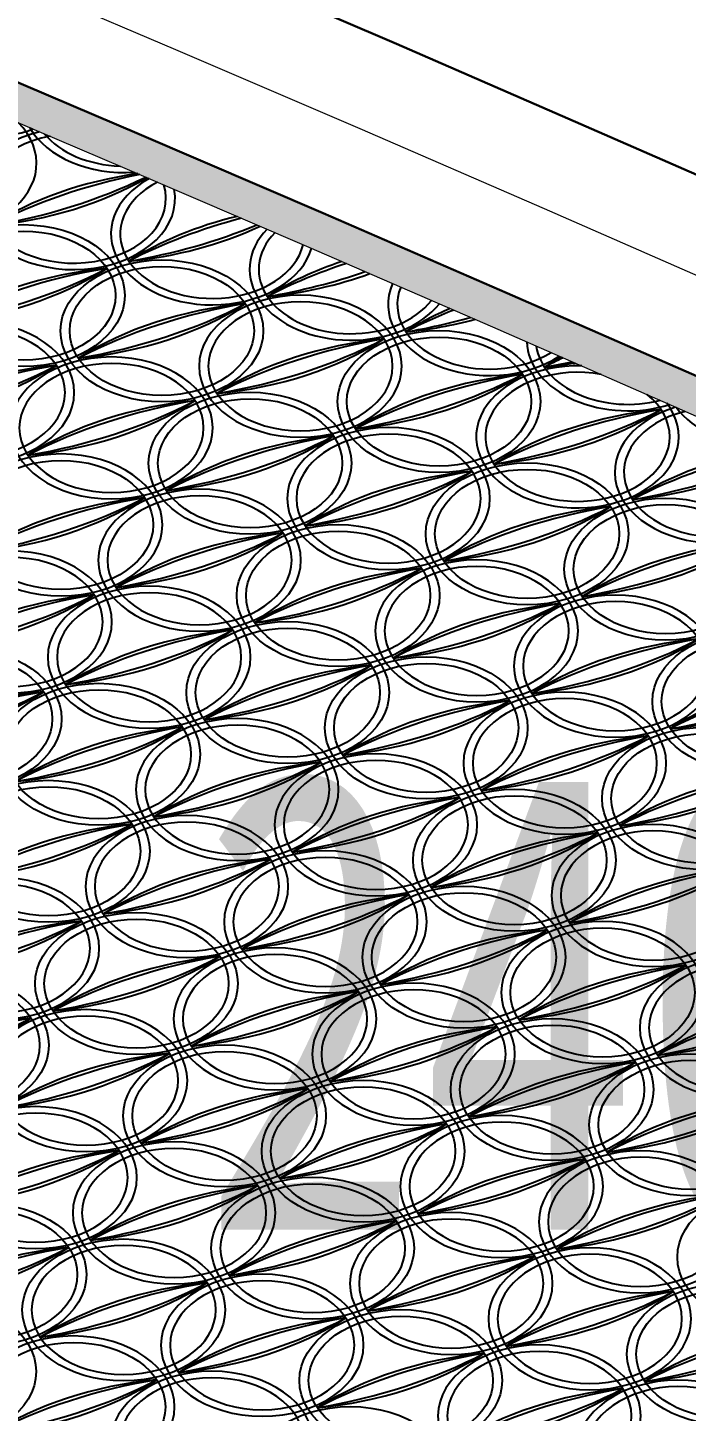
# Model space of a CAD drawing. Extents: x -2611510 to 954358, y -247163 to 181535.
# Drawn here: x 375479 to 379053, y 41632 to 49138 of the extents above; entities that cross this region are included whole.
import ezdxf

# ---------------------------------------------------------------- set-up
doc = ezdxf.new("R2010")
doc.units = 0
doc.linetypes.add('CENTER', pattern=[2, 1.25, -0.25, 0.25, -0.25])
doc.layers.get('Defpoints').update_dxf_attribs({"color": 8})
for name, color, linetype, lineweight in [('文字', 7, 'Continuous', 15), ('标注', 3, 'Continuous', 18), ('桥 中心线', 5, 'CENTER', 15), ('桥 构造粗实', 1, 'Continuous', 30)]:
    doc.layers.add(name, color=color, linetype=linetype, lineweight=lineweight)
doc.styles.add('仿宋字', font='仿宋_GB2312.TTF', dxfattribs={"width": 0.7})
doc.dimstyles.new('750', dxfattribs={"dimscale": 0, "dimtxt": 2.5, "dimasz": 1, "dimexe": 1, "dimexo": 1, "dimgap": 0, "dimtad": 0, "dimdec": 0, "dimlfac": 0.1, "dimrnd": 0.1, "dimzin": 12, "dimdsep": 46, "dimtxsty": '仿宋字', "dimblk": 'OBLIQUE', "dimcen": -1, "dimclrd": 256, "dimclre": 256, "dimclrt": 256, "dimadec": 4, "dimazin": 0, "dimtp": 2, "dimtm": 3, "dimtfac": 0.5, "dimtdec": 0, "dimtmove": 2, "dimatfit": 3, "dimldrblk": 'OBLIQUE', "dimfxl": 3, "dimfxlon": 1, "dimtvp": 0.7, "dimtolj": 1, "dimtzin": 12, "dimarcsym": 0})

# ---------------------------------------------------------------- blocks, each defined once
blk = doc.blocks.new('_Oblique')
at = {"color": 0, "linetype": 'ByBlock', "lineweight": -2}
blk.add_line((-0.5, -0.5), (0.5, 0.5), dxfattribs=at)
blk = doc.blocks.new('*D179')
at = {"layer": 'Defpoints', "color": 0}
for p in [(374281.5, 73637.3), (374281.5, 37143.4), (372281.5, 36663.7)]:
    blk.add_point(p, dxfattribs=at)
at = {"layer": '标注', "lineweight": -2}
for p, q in [((372281.5, 71637.3), (372281.5, 74637.3)), ((374281.5, 71637.3), (374281.5, 74637.3)), ((372281.5, 73637.3), (374281.5, 73637.3))]:
    blk.add_line(p, q, dxfattribs=at)
at = {"layer": '标注', "lineweight": -2, "xscale": 1000.0000020837, "yscale": 1000.0000020837, "zscale": 1000.0000020837, "rotation": 180}
blk.add_blockref('_Oblique', (372281.5, 73637.3), dxfattribs=at)
at = {"layer": '标注', "lineweight": -2, "xscale": 1000.0000020837, "yscale": 1000.0000020837, "zscale": 1000.0000020837}
blk.add_blockref('_Oblique', (374281.5, 73637.3), dxfattribs=at)
at = {"layer": '标注', "insert": (373281.5, 75826.5), "char_height": 2500, "attachment_point": 5, "style": '仿宋字'}
blk.add_mtext('\\A1;200', dxfattribs=at)
blk = doc.blocks.new('2121212')
at = {"color": 8}
for centre, major_axis, start_param, end_param in [((1282.5, 9888.3), (550, 0), 3.135575, 5.199786), ((1008.9, 9362.1), (-550, 0), 4.582021, 10.033258), ((1760.7, 9170.5), (550, 0), 1.914169, 6.414776), ((2034.3, 9696.8), (-550, 0), 6.658658, 7.955826), ((1760.7, 9170.5), (500, 0), 1.830167, 6.498987), ((2034.3, 9696.8), (-500, 0), 6.805115, 7.810165), ((2445.9, 8142), (1696.6, 0), 1.77097, 2.30627), ((2798.1, 7613.2), (-2505.2, 0), -1.296431, -0.933532), ((723.2, 10727.9), (2505.2, 0), -1.335396, -0.964016), ((1075.5, 10199.1), (-1696.6, 0), 1.707987, 2.262749), ((2512.4, 8979), (-550, 0), 5.386369, 9.220203), ((2512.4, 8979), (-500, 0), 5.350051, 9.256672), ((3197.6, 7950.4), (1696.6, 0), 1.900693, 2.30627), ((3549.9, 7421.6), (-2505.2, 0), -1.21255, -0.933532), ((1475, 10536.4), (2505.2, 0), -1.335396, -1.034989), ((1827.2, 10007.6), (-1696.6, 0), 1.707987, 2.161098), ((3264.2, 8787.5), (-550, 0), 5.684413, 8.915848), ((3264.2, 8787.5), (-500, 0), 5.679594, 8.920446), ((2172.2, 7615.7), (-1696.6, 0), -1.433605, -0.835323), ((2524.5, 7086.9), (-2505.2, 0), -1.335396, -0.933532), ((801.9, 9672.9), (1696.6, 0), -1.433605, -0.835323), ((449.6, 10201.7), (-2505.2, 0), 1.806196, 2.208061), ((3949.4, 7758.9), (1696.6, 0), 2.018363, 2.30627), ((4301.6, 7230.1), (-2505.2, 0), -1.133346, -0.933532), ((2226.7, 10344.8), (-2505.2, 0), 1.806196, 2.032147), ((2579, 9816), (-1696.6, 0), 1.707987, 2.053312), ((4015.9, 8595.9), (550, 0), 2.840762, 5.470875), ((2990.6, 8261.2), (-550, 0), 3.141593, 9.424778), ((4015.9, 8595.9), (500, 0), 2.866819, 5.444909), ((2924, 7424.2), (1696.6, 0), 1.707987, 2.30627), ((3276.3, 6895.4), (-2505.2, 0), -1.335396, -0.933532), ((1553.6, 9481.3), (1696.6, 0), -1.433605, -0.835323), ((1201.4, 10010.1), (2505.2, 0), -1.335396, -0.933532), ((2990.6, 8261.2), (-500, 0), 3.141593, 9.424778), ((4701.1, 7567.4), (-1696.6, 0), -1.012576, -0.835323), ((5053.4, 7038.6), (-2505.2, 0), -1.057224, -0.933532), ((1213.4, 8118.1), (-550, 0), 3.141593, 9.424778), ((2978.5, 10153.3), (-2505.2, 0), 1.806196, 1.953382), ((3330.7, 9624.5), (1696.6, 0), -1.433605, -1.204425), ((1213.4, 8118.1), (-500, 0), 3.141593, 9.424778), ((3675.7, 7232.7), (1696.6, 0), 1.707987, 2.30627), ((4028, 6703.9), (-2505.2, 0), -1.335396, -0.933532), ((2305.4, 9289.8), (-1696.6, 0), 1.707987, 2.30627), ((1953.1, 9818.6), (2505.2, 0), -1.335396, -0.933532), ((4767.7, 8404.4), (550, 0), 3.169381, 5.137179), ((4767.7, 8404.4), (500, 0), 3.237482, 5.069078), ((1898.6, 7089.5), (1696.6, 0), 1.707987, 2.30627), ((2250.9, 6560.7), (-2505.2, 0), -1.335396, -0.933532), ((528.2, 9146.6), (-1696.6, 0), 1.707987, 2.30627), ((176, 9675.5), (2505.2, 0), -1.335396, -0.933532), ((1965.2, 7926.5), (-550, 0), 3.141593, 9.424778), ((1965.2, 7926.5), (-500, 0), 3.141593, 9.424778), ((4494.1, 7878.2), (550, 0), 1.529716, 6.776845), ((4494.1, 7878.2), (500, 0), 1.310533, 6.996027), ((5452.9, 7375.8), (1696.6, 0), 2.235089, 2.30627), ((5805.1, 6847), (-2505.2, 0), -0.983326, -0.933532), ((3730.2, 9961.8), (-2505.2, 0), 1.806196, 1.868615), ((4082.5, 9433), (-1696.6, 0), 1.707987, 1.807805), ((4427.5, 7041.1), (1696.6, 0), 1.707987, 2.30627), ((4779.8, 6512.3), (-2505.2, 0), -1.335396, -0.933532), ((3057.1, 9098.3), (-1696.6, 0), 1.707987, 2.30627), ((2704.9, 9627.1), (-2505.2, 0), 1.806196, 2.208061), ((2650.4, 6898), (-1696.6, 0), -1.433605, -0.835323), ((3002.6, 6369.2), (-2505.2, 0), -1.335396, -0.933532), ((1280, 8955.1), (1696.6, 0), -1.433605, -0.835323), ((927.7, 9483.9), (-2505.2, 0), 1.806196, 2.208061), ((5245.8, 7686.6), (-550, 0), 5.123011, 9.458363), ((5519.4, 8212.9), (-550, 0), 6.753604, 7.827749), ((5179.3, 6849.6), (-1696.6, 0), -1.433605, -0.835323), ((5531.5, 6320.8), (-2505.2, 0), -1.335396, -0.933532), ((3808.9, 8906.8), (1696.6, 0), -1.433605, -0.835323), ((3456.6, 9435.6), (-2505.2, 0), 1.806196, 2.208061), ((5245.8, 7686.6), (-500, 0), 5.053296, 9.528028), ((3402.1, 6706.4), (-1696.6, 0), -1.433605, -0.835323), ((3754.4, 6177.6), (2505.2, 0), 1.806196, 2.208061), ((2031.8, 8763.6), (-1696.6, 0), 1.707987, 2.30627), ((1679.5, 9292.4), (2505.2, 0), -1.335396, -0.933532), ((3468.7, 7543.5), (-550, 0), 3.141593, 9.424778), ((3468.7, 7543.5), (-500, 0), 3.141593, 9.424778), ((5931, 6658.1), (1696.6, 0), 1.804557, 2.30627), ((6283.3, 6129.3), (-2505.2, 0), -1.275017, -0.933532), ((1691.6, 7400.3), (-550, 0), 3.141593, 9.424778), ((4208.4, 9244), (2505.2, 0), -1.335396, -0.981741), ((4560.6, 8715.2), (-1696.6, 0), 1.707987, 2.23733), ((4153.9, 6514.9), (1696.6, 0), 1.707987, 2.30627), ((4506.2, 5986.1), (-2505.2, 0), -1.335396, -0.933532), ((2783.5, 8572.1), (-1696.6, 0), 1.707987, 2.30627), ((2431.2, 9100.9), (2505.2, 0), -1.335396, -0.933532), ((2443.3, 7208.8), (-550, 0), 3.141593, 9.424778), ((2376.8, 6371.7), (1696.6, 0), 1.707987, 2.30627), ((2729, 5842.9), (-2505.2, 0), -1.335396, -0.933532), ((1006.4, 8428.9), (-1696.6, 0), 1.707987, 2.30627), ((654.1, 8957.7), (2505.2, 0), -1.335396, -0.933532), ((2443.3, 7208.8), (-500, 0), 3.141593, 9.424778), ((4905.6, 6323.4), (1696.6, 0), 1.707987, 2.30627), ((5257.9, 5794.6), (-2505.2, 0), -1.335396, -0.933532), ((3535.3, 8380.5), (1696.6, 0), -1.433605, -0.835323), ((3183, 8909.3), (-2505.2, 0), 1.806196, 2.208061), ((3128.5, 6180.2), (1696.6, 0), 1.707987, 2.30627), ((3480.8, 5651.4), (-2505.2, 0), -1.335396, -0.933532), ((1758.1, 8237.4), (1696.6, 0), -1.433605, -0.835323), ((1405.9, 8766.2), (-2505.2, 0), 1.806196, 2.208061), ((5657.4, 6131.8), (-1696.6, 0), -1.433605, -0.835323), ((6009.7, 5603), (-2505.2, 0), -1.335396, -0.933532), ((4287, 8189), (1696.6, 0), -1.433605, -0.835323), ((3934.8, 8717.8), (-2505.2, 0), 1.806196, 2.208061), ((1418, 6874.1), (-550, 0), 3.141593, 9.424778), ((1418, 6874.1), (-500, 0), 3.141593, 9.424778), ((3946.8, 6825.7), (-550, 0), 3.141593, 9.424778), ((3880.3, 5988.7), (1696.6, 0), 1.707987, 2.30627), ((4232.5, 5459.9), (-2505.2, 0), -1.335396, -0.933532), ((2509.9, 8045.8), (-1696.6, 0), 1.707987, 2.30627), ((2157.6, 8574.6), (2505.2, 0), -1.335396, -0.933532), ((3946.8, 6825.7), (-500, 0), 3.141593, 9.424778), ((2169.7, 6682.6), (-550, 0), 3.141593, 9.424778), ((2103.1, 5845.5), (1696.6, 0), 1.707987, 2.30627), ((2455.4, 5316.7), (-2505.2, 0), -1.335396, -0.933532), ((732.8, 7902.7), (-1696.6, 0), 1.707987, 2.30627), ((380.5, 8431.5), (2505.2, 0), -1.335396, -0.933532), ((2169.7, 6682.6), (-500, 0), 3.141593, 9.424778), ((4698.6, 6634.2), (-550, 0), 3.141593, 9.424778), ((4698.6, 6634.2), (-500, 0), 3.141593, 9.424778), ((4632, 5797.1), (1696.6, 0), 1.707987, 2.30627), ((4984.3, 5268.3), (-2505.2, 0), -1.335396, -0.933532), ((3261.6, 7854.3), (-1696.6, 0), 1.707987, 2.30627), ((2909.4, 8383.1), (2505.2, 0), -1.335396, -0.933532), ((2854.9, 5654), (1696.6, 0), 1.707987, 2.30627), ((3207.2, 5125.2), (-2505.2, 0), -1.335396, -0.933532), ((1484.5, 7711.1), (-1696.6, 0), 1.707987, 2.30627), ((1132.3, 8239.9), (2505.2, 0), -1.335396, -0.933532), ((5383.8, 5605.6), (1696.6, 0), 1.707987, 2.30627), ((5736, 5076.8), (-2505.2, 0), -1.335396, -0.933532), ((4013.4, 7662.8), (-1696.6, 0), 1.707987, 2.30627), ((3661.1, 8191.6), (-2505.2, 0), 1.806196, 2.208061), ((3606.7, 5462.5), (-1696.6, 0), -1.433605, -0.835323), ((3958.9, 4933.6), (-2505.2, 0), -1.335396, -0.933532), ((2236.3, 7519.6), (1696.6, 0), -1.433605, -0.835323), ((1884, 8048.4), (-2505.2, 0), 1.806196, 2.208061), ((6135.5, 5414.1), (-1696.6, 0), -1.433605, -0.835323), ((6487.8, 4885.3), (-2505.2, 0), -1.335396, -0.933532), ((4765.2, 7471.2), (1696.6, 0), -1.433605, -0.835323), ((4412.9, 8000), (-2505.2, 0), 1.806196, 2.208061), ((1829.5, 5319.3), (-1696.6, 0), -1.433605, -0.835323), ((2181.8, 4790.5), (-2505.2, 0), -1.335396, -0.933532), ((459.2, 7376.4), (-1696.6, 0), 1.707987, 2.30627), ((106.9, 7905.2), (-2505.2, 0), 1.806196, 2.208061), ((4425, 6108), (-550, 0), 3.141593, 9.424778), ((4425, 6108), (-500, 0), 3.141593, 9.424778), ((4358.4, 5270.9), (1696.6, 0), 1.707987, 2.30627), ((4710.7, 4742.1), (-2505.2, 0), -1.335396, -0.933532), ((2988, 7328.1), (-1696.6, 0), 1.707987, 2.30627), ((2635.8, 7856.9), (2505.2, 0), -1.335396, -0.933532), ((2647.8, 5964.8), (-550, 0), 3.141593, 9.424778), ((2647.8, 5964.8), (-500, 0), 3.141593, 9.424778), ((2581.3, 5127.8), (1696.6, 0), 1.707987, 2.30627), ((2933.5, 4599), (-2505.2, 0), -1.335396, -0.933532), ((1210.9, 7184.9), (-1696.6, 0), 1.707987, 2.30627), ((858.6, 7713.7), (2505.2, 0), -1.335396, -0.933532), ((5110.2, 5079.4), (1696.6, 0), 1.707987, 2.30627), ((5462.4, 4550.6), (-2505.2, 0), -1.335396, -0.933532), ((3739.8, 7136.5), (-1696.6, 0), 1.707987, 2.30627), ((3387.5, 7665.3), (2505.2, 0), -1.335396, -0.933532), ((3399.6, 5773.3), (-550, 0), 3.141593, 9.424778), ((3333, 4936.2), (1696.6, 0), 1.707987, 2.30627), ((3685.3, 4407.4), (-2505.2, 0), -1.335396, -0.933532), ((1962.7, 6993.4), (-1696.6, 0), 1.707987, 2.30627), ((1610.4, 7522.2), (2505.2, 0), -1.335396, -0.933532), ((3399.6, 5773.3), (-500, 0), 3.141593, 9.424778), ((5861.9, 4887.9), (1696.6, 0), 1.707987, 2.30627), ((6214.2, 4359.1), (-2505.2, 0), -1.335396, -0.933532), ((4491.5, 6945), (-1696.6, 0), 1.707987, 2.30627), ((4139.3, 7473.8), (-2505.2, 0), 1.806196, 2.208061), ((4084.8, 4744.7), (1696.6, 0), 1.707987, 2.30627), ((4437.1, 4215.9), (-2505.2, 0), -1.335396, -0.933532), ((2714.4, 6801.8), (1696.6, 0), -1.433605, -0.835323), ((2362.2, 7330.6), (-2505.2, 0), 1.806196, 2.208061), ((2374.2, 5438.6), (-550, 0), 3.141593, 9.424778), ((2374.2, 5438.6), (-500, 0), 3.141593, 9.424778), ((2307.7, 4601.5), (-1696.6, 0), -1.433605, -0.835323), ((2659.9, 4072.7), (-2505.2, 0), -1.335396, -0.933532), ((937.3, 6658.7), (1696.6, 0), -1.433605, -0.835323), ((585, 7187.5), (-2505.2, 0), 1.806196, 2.208061), ((4836.5, 4553.2), (1696.6, 0), 1.707987, 2.30627), ((5188.8, 4024.4), (2505.2, 0), 1.806196, 2.208061), ((3466.2, 6610.3), (-1696.6, 0), 1.707987, 2.30627), ((3113.9, 7139.1), (2505.2, 0), -1.335396, -0.933532), ((4903.1, 5390.2), (-550, 0), 3.141593, 9.424778), ((4903.1, 5390.2), (-500, 0), 3.141593, 9.424778), ((3126, 5247), (-550, 0), 3.141593, 9.424778), ((3059.4, 4410), (1696.6, 0), 1.707987, 2.30627), ((3411.7, 3881.2), (-2505.2, 0), -1.335396, -0.933532), ((1689, 6467.1), (-1696.6, 0), 1.707987, 2.30627), ((1336.8, 6995.9), (2505.2, 0), -1.335396, -0.933532), ((3126, 5247), (-500, 0), 3.141593, 9.424778), ((1348.9, 5103.9), (-550, 0), 3.141593, 9.424778), ((5588.3, 4361.6), (1696.6, 0), 1.707987, 2.30627), ((5940.6, 3832.8), (-2505.2, 0), -1.335396, -0.933532), ((4217.9, 6418.8), (-1696.6, 0), 1.707987, 2.30627), ((3865.7, 6947.6), (2505.2, 0), -1.335396, -0.933532), ((1348.9, 5103.9), (-500, 0), 3.141593, 9.424778), ((3811.2, 4218.5), (1696.6, 0), 1.707987, 2.30627), ((4163.4, 3689.7), (-2505.2, 0), -1.335396, -0.933532), ((2440.8, 6275.6), (-1696.6, 0), 1.707987, 2.30627), ((2088.5, 6804.4), (2505.2, 0), -1.335396, -0.933532), ((2034.1, 4075.3), (1696.6, 0), 1.707987, 2.30627), ((2386.3, 3546.5), (-2505.2, 0), -1.335396, -0.933532), ((663.7, 6132.4), (1696.6, 0), -1.433605, -0.835323), ((311.4, 6661.2), (-2505.2, 0), 1.806196, 2.208061), ((4562.9, 4026.9), (1696.6, 0), 1.707987, 2.30627), ((4915.2, 3498.1), (-2505.2, 0), -1.335396, -0.933532), ((3192.6, 6084.1), (1696.6, 0), -1.433605, -0.835323), ((2840.3, 6612.9), (-2505.2, 0), 1.806196, 2.208061), ((4629.5, 4864), (-550, 0), 3.141593, 9.424778), ((2852.4, 4720.8), (-550, 0), 3.141593, 9.424778), ((2785.8, 3883.8), (-1696.6, 0), -1.433605, -0.835323), ((3138.1, 3355), (-2505.2, 0), -1.335396, -0.933532), ((1415.4, 5940.9), (-1696.6, 0), 1.707987, 2.30627), ((1063.2, 6469.7), (-2505.2, 0), 1.806196, 2.208061), ((2852.4, 4720.8), (-500, 0), 3.141593, 9.424778), ((5381.2, 4672.4), (-550, 0), 3.141593, 9.424778), ((5314.7, 3835.4), (1696.6, 0), 1.707987, 2.30627), ((5666.9, 3306.6), (-2505.2, 0), -1.335396, -0.933532), ((3944.3, 5892.5), (-1696.6, 0), 1.707987, 2.30627), ((3592, 6421.4), (2505.2, 0), -1.335396, -0.933532), ((5381.2, 4672.4), (-500, 0), 3.141593, 9.424778), ((3604.1, 4529.3), (-550, 0), 3.141593, 9.424778), ((3604.1, 4529.3), (-500, 0), 3.141593, 9.424778), ((3537.6, 3692.2), (1696.6, 0), 1.707987, 2.30627), ((3889.8, 3163.4), (-2505.2, 0), -1.335396, -0.933532), ((2167.2, 5749.4), (-1696.6, 0), 1.707987, 2.30627), ((1814.9, 6278.2), (2505.2, 0), -1.335396, -0.933532), ((6066.4, 3643.9), (1696.6, 0), 1.707987, 2.30627), ((6418.7, 3115.1), (-2505.2, 0), -1.335396, -0.933532), ((4696.1, 5701), (-1696.6, 0), 1.707987, 2.30627), ((4343.8, 6229.8), (2505.2, 0), -1.335396, -0.933532), ((1827, 4386.1), (-550, 0), 3.141593, 9.424778), ((1827, 4386.1), (-500, 0), 3.141593, 9.424778), ((1760.4, 3549.1), (1696.6, 0), 1.707987, 2.30627), ((2112.7, 3020.3), (-2505.2, 0), -1.335396, -0.933532), ((390.1, 5606.2), (-1696.6, 0), 1.707987, 2.30627), ((37.8, 6135), (2505.2, 0), -1.335396, -0.933532), ((4289.3, 3500.7), (1696.6, 0), 1.707987, 2.30627), ((4641.6, 2971.9), (-2505.2, 0), -1.335396, -0.933532), ((2918.9, 5557.9), (-1696.6, 0), 1.707987, 2.30627), ((2566.7, 6086.7), (2505.2, 0), -1.335396, -0.933532), ((2512.2, 3357.5), (1696.6, 0), 1.707987, 2.30627), ((2864.5, 2828.7), (-2505.2, 0), -1.335396, -0.933532), ((1141.8, 5414.7), (1696.6, 0), -1.433605, -0.835323), ((789.5, 5943.5), (-2505.2, 0), 1.806196, 2.208061), ((5041.1, 3309.2), (-1696.6, 0), -1.433605, -0.835323), ((5393.3, 2780.4), (-2505.2, 0), -1.335396, -0.933532), ((3670.7, 5366.3), (1696.6, 0), -1.433605, -0.835323), ((3318.4, 5895.1), (-2505.2, 0), 1.806196, 2.208061), ((3263.9, 3166), (-1696.6, 0), -1.433605, -0.835323), ((3616.2, 2637.2), (-2505.2, 0), -1.335396, -0.933532), ((1893.6, 5223.2), (-1696.6, 0), 1.707987, 2.30627), ((1541.3, 5752), (-2505.2, 0), 1.806196, 2.208061), ((5792.8, 3117.6), (1696.6, 0), 1.707987, 2.30627), ((6145.1, 2588.8), (-2505.2, 0), -1.335396, -0.933532), ((4422.4, 5174.8), (-1696.6, 0), 1.707987, 2.30627), ((4070.2, 5703.6), (2505.2, 0), -1.335396, -0.933532), ((1553.4, 3859.9), (-550, 0), 3.141593, 9.424778), ((1553.4, 3859.9), (-500, 0), 3.141593, 9.424778), ((4015.7, 2974.5), (1696.6, 0), 1.707987, 2.30627), ((4368, 2445.7), (-2505.2, 0), -1.335396, -0.933532), ((2645.3, 5031.6), (-1696.6, 0), 1.707987, 2.30627), ((2293.1, 5560.4), (-2505.2, 0), 1.806196, 2.208061), ((4082.3, 3811.5), (-550, 0), 3.141593, 9.424778), ((4082.3, 3811.5), (-500, 0), 3.141593, 9.424778), ((2305.1, 3668.4), (-550, 0), 3.141593, 9.424778), ((2238.6, 2831.3), (1696.6, 0), 1.707987, 2.30627), ((2590.8, 2302.5), (-2505.2, 0), -1.335396, -0.933532), ((868.2, 4888.5), (-1696.6, 0), 1.707987, 2.30627), ((515.9, 5417.3), (2505.2, 0), -1.335396, -0.933532), ((2305.1, 3668.4), (-500, 0), 3.141593, 9.424778), ((4834, 3620), (-550, 0), 3.141593, 9.424778), ((4767.5, 2782.9), (-1696.6, 0), -1.433605, -0.835323), ((5119.7, 2254.1), (-2505.2, 0), -1.335396, -0.933532), ((3397.1, 4840.1), (-1696.6, 0), 1.707987, 2.30627), ((3044.8, 5368.9), (2505.2, 0), -1.335396, -0.933532), ((4834, 3620), (-500, 0), 3.141593, 9.424778), ((2990.3, 2639.8), (1696.6, 0), 1.707987, 2.30627), ((3342.6, 2111), (-2505.2, 0), -1.335396, -0.933532), ((1620, 4696.9), (1696.6, 0), -1.433605, -0.835323), ((1267.7, 5225.7), (-2505.2, 0), 1.806196, 2.208061), ((5519.2, 2591.4), (1696.6, 0), 1.707987, 2.30627), ((5871.5, 2062.6), (2505.2, 0), 1.806196, 2.208061), ((4148.8, 4648.6), (1696.6, 0), -1.433605, -0.835323), ((3796.6, 5177.4), (2505.2, 0), -1.335396, -0.933532), ((3742.1, 2448.2), (1696.6, 0), 1.707987, 2.30627), ((4094.3, 1919.4), (-2505.2, 0), -1.335396, -0.933532), ((2371.7, 4505.4), (1696.6, 0), -1.433605, -0.835323), ((2019.4, 5034.2), (-2505.2, 0), 1.806196, 2.208061), ((3808.6, 3285.3), (-550, 0), 3.141593, 9.424778), ((3808.6, 3285.3), (-500, 0), 3.141593, 9.424778), ((1965, 2305.1), (-1696.6, 0), -1.433605, -0.835323), ((2317.2, 1776.3), (-2505.2, 0), -1.335396, -0.933532), ((594.6, 4362.2), (1696.6, 0), -1.433605, -0.835323), ((242.3, 4891), (-2505.2, 0), 1.806196, 2.208061), ((2031.5, 3142.1), (-500, 0), 3.141593, 9.424778), ((4560.4, 3093.8), (-550, 0), 3.141593, 9.424778), ((4493.8, 2256.7), (1696.6, 0), 1.707987, 2.30627), ((4846.1, 1727.9), (-2505.2, 0), -1.335396, -0.933532), ((3123.5, 4313.9), (-1696.6, 0), 1.707987, 2.30627), ((2771.2, 4842.7), (2505.2, 0), -1.335396, -0.933532), ((4560.4, 3093.8), (-500, 0), 3.141593, 9.424778), ((2783.3, 2950.6), (-550, 0), 3.141593, 9.424778), ((2716.7, 2113.6), (1696.6, 0), 1.707987, 2.30627), ((3069, 1584.7), (-2505.2, 0), -1.335396, -0.933532), ((1346.3, 4170.7), (-1696.6, 0), 1.707987, 2.30627), ((994.1, 4699.5), (2505.2, 0), -1.335396, -0.933532), ((2783.3, 2950.6), (-500, 0), 3.141593, 9.424778), ((5245.6, 2065.2), (-1696.6, 0), -1.433605, -0.835323), ((5597.9, 1536.4), (-2505.2, 0), -1.335396, -0.933532), ((3875.2, 4122.3), (-1696.6, 0), 1.707987, 2.30627), ((3522.9, 4651.1), (2505.2, 0), -1.335396, -0.933532), ((3468.5, 1922), (1696.6, 0), 1.707987, 2.30627), ((3820.7, 1393.2), (-2505.2, 0), -1.335396, -0.933532), ((2098.1, 3979.2), (-1696.6, 0), 1.707987, 2.30627), ((1745.8, 4508), (-2505.2, 0), 1.806196, 2.208061), ((5997.3, 1873.7), (1696.6, 0), 1.707987, 2.30627), ((6349.6, 1344.9), (2505.2, 0), 1.806196, 2.208061), ((4627, 3930.8), (1696.6, 0), -1.433605, -0.835323), ((4274.7, 4459.6), (2505.2, 0), -1.335396, -0.933532), ((1757.9, 2615.9), (-550, 0), 3.141593, 9.424778), ((4286.8, 2567.5), (-550, 0), 3.141593, 9.424778), ((4220.2, 1730.5), (1696.6, 0), 1.707987, 2.30627), ((4572.5, 1201.7), (-2505.2, 0), -1.335396, -0.933532), ((2849.8, 3787.6), (-1696.6, 0), 1.707987, 2.30627), ((2497.6, 4316.4), (-2505.2, 0), 1.806196, 2.208061), ((4286.8, 2567.5), (-500, 0), 3.141593, 9.424778), ((2509.7, 2424.4), (-550, 0), 3.141593, 9.424778), ((2443.1, 1587.3), (1696.6, 0), 1.707987, 2.30627), ((2795.4, 1058.5), (-2505.2, 0), -1.335396, -0.933532), ((1072.7, 3644.5), (1696.6, 0), -1.433605, -0.835323), ((720.5, 4173.3), (-2505.2, 0), 1.806196, 2.208061), ((2509.7, 2424.4), (-500, 0), 3.141593, 9.424778), ((4972, 1539), (1696.6, 0), 1.707987, 2.30627), ((5324.2, 1010.2), (-2505.2, 0), -1.335396, -0.933532), ((3601.6, 3596.1), (-1696.6, 0), 1.707987, 2.30627), ((3249.3, 4124.9), (-2505.2, 0), 1.806196, 2.208061), ((5038.5, 2376), (-550, 0), 3.141593, 9.424778), ((5038.5, 2376), (-500, 0), 3.141593, 9.424778)]:
    blk.add_ellipse(centre, major_axis=major_axis, ratio=0.7, start_param=start_param, end_param=end_param, dxfattribs=at)
for centre, major_axis in [((1487.1, 8644.3), (550, 0)), ((1487.1, 8644.3), (500, 0)), ((2238.8, 8452.8), (550, 0)), ((2238.8, 8452.8), (500, 0)), ((3742.3, 8069.7), (550, 0)), ((3742.3, 8069.7), (500, 0)), ((2716.9, 7735), (550, 0)), ((2716.9, 7735), (500, 0)), ((1691.6, 7400.3), (500, 0)), ((4220.5, 7351.9), (550, 0)), ((4220.5, 7351.9), (500, 0)), ((4972.2, 7160.4), (550, 0)), ((4972.2, 7160.4), (500, 0)), ((3195.1, 7017.3), (550, 0)), ((3195.1, 7017.3), (500, 0)), ((2921.5, 6491), (550, 0)), ((2921.5, 6491), (500, 0)), ((5450.3, 6442.7), (550, 0)), ((5450.3, 6442.7), (500, 0)), ((1144.3, 6347.9), (550, 0)), ((1144.3, 6347.9), (500, 0)), ((3673.2, 6299.5), (550, 0)), ((3673.2, 6299.5), (500, 0)), ((1896.1, 6156.3), (550, 0)), ((1896.1, 6156.3), (500, 0)), ((5176.7, 5916.4), (550, 0)), ((5176.7, 5916.4), (500, 0)), ((1622.5, 5630.1), (550, 0)), ((1622.5, 5630.1), (500, 0)), ((4151.4, 5581.7), (550, 0)), ((4151.4, 5581.7), (500, 0)), ((3877.7, 5055.5), (550, 0)), ((3877.7, 5055.5), (500, 0)), ((2100.6, 4912.3), (550, 0)), ((2100.6, 4912.3), (500, 0)), ((4629.5, 4864), (500, 0)), ((1075.2, 4577.6), (550, 0)), ((1075.2, 4577.6), (500, 0)), ((4355.9, 4337.7), (550, 0)), ((4355.9, 4337.7), (500, 0)), ((2578.8, 4194.6), (550, 0)), ((2578.8, 4194.6), (500, 0)), ((5107.6, 4146.2), (550, 0)), ((5107.6, 4146.2), (500, 0)), ((3330.5, 4003.1), (550, 0)), ((3330.5, 4003.1), (500, 0)), ((3056.9, 3476.8), (550, 0)), ((3056.9, 3476.8), (500, 0)), ((5585.8, 3428.5), (550, 0)), ((1279.8, 3333.7), (550, 0)), ((1279.8, 3333.7), (500, 0)), ((2031.5, 3142.1), (550, 0)), ((5312.2, 2902.2), (550, 0)), ((5312.2, 2902.2), (500, 0)), ((1006.2, 2807.4), (550, 0)), ((3535, 2759.1), (550, 0)), ((3535, 2759.1), (500, 0)), ((1757.9, 2615.9), (500, 0)), ((3261.4, 2232.8), (550, 0))]:
    blk.add_ellipse(centre, major_axis=major_axis, ratio=0.7, dxfattribs=at)

msp = doc.modelspace()

# ---------------------------------------------------------------- hatches: boundary and pattern name
h = msp.add_hatch(color=8)
h.paths.add_polyline_path([(371093, 50643.9), (370094.6, 51048.3), (369096.2, 51448.7), (368097.9, 51844.9), (367099.5, 52237), (366101.2, 52625), (365102.9, 53008.9), (364104.6, 53388.6), (363106.2, 53764.3), (362107.9, 54135.9), (361109.6, 54503.3), (360111.3, 54866.7), (359113.1, 55225.9), (358114.8, 55581), (357116.5, 55932.1), (356118.2, 56279), (355120, 56621.8), (354121.7, 56960.5), (353123.5, 57295.1), (352125.2, 57625.6), (351127, 57952), (350128.8, 58274.2), (349130.6, 58592.4), (348132.3, 58906.4), (347134.1, 59216.4), (346135.9, 59522.2), (345137.7, 59824), (344139.5, 60121.6), (343141.4, 60415.1), (342143.2, 60704.5), (341145, 60989.8), (340146.8, 61271), (339148.7, 61548.1), (338150.5, 61821.1), (337152.4, 62090), (336154.2, 62354.8), (335156.1, 62615.4), (334158, 62872), (333159.8, 63124.4), (332161.7, 63372.8), (331163.6, 63617), (330165.5, 63857.2), (329167.4, 64093.2), (328169.3, 64325.1), (327171.2, 64552.9), (326173.1, 64776.6), (325175, 64996.2), (324176.9, 65211.7), (323178.9, 65423.1), (322180.8, 65630.4), (321182.7, 65833.6), (320184.7, 66032.7), (319186.6, 66227.7), (318188.6, 66418.5), (317190.5, 66605.3), (316192.5, 66787.9), (315194.4, 66966.5), (315151.7, 66973.9, 0.956587), (314979.3, 66193.5), (315281.5, 66112.6), (316281.5, 65838.2), (317281.5, 65557.3), (318281.5, 65269.9), (319281.5, 64976), (320281.5, 64675.6), (321281.5, 64368.8), (322281.5, 64055.4), (323281.5, 63735.6), (324281.5, 63409.3), (325281.5, 63076.5), (326281.5, 62737.2), (327281.5, 62391.4), (328281.5, 62039.2), (329281.5, 61680.4), (330281.5, 61315.2), (331281.5, 60943.5), (332281.5, 60565.4), (333281.5, 60180.7), (334281.5, 59789.6), (335281.5, 59392), (336281.5, 58987.9), (337281.5, 58577.3), (338281.5, 58160.3), (339281.5, 57736.7), (340281.5, 57306.7), (341281.5, 56870.3), (342281.5, 56427.3), (343281.5, 55977.9), (344281.5, 55522), (345281.5, 55059.6), (346281.5, 54590.8), (347281.5, 54115.5), (348281.5, 53633.7), (349281.5, 53145.4), (350281.5, 52650.7), (351281.5, 52149.5), (352281.5, 51641.8), (353281.5, 51127.7), (354281.5, 50607), (355281.5, 50080), (356281.5, 49546.4), (357281.5, 49006.4), (358281.5, 48459.9), (359281.5, 47906.9), (360281.5, 47347.5), (361281.5, 46781.6), (362281.5, 46209.2), (363281.5, 45630.4), (364281.5, 45045.1), (365281.5, 44453.4), (366281.5, 43855.1), (367281.5, 43250.4), (368281.5, 42639.3), (369281.5, 42021.6), (370281.5, 41397.5), (371281.5, 40767), (371571, 40582.6), (392348.5, 40217.3, 0.723214), (392599.1, 40934.5), (392060.2, 41201.6), (391061.7, 41692.3), (390063.2, 42178.9), (389064.7, 42661.5), (388066.2, 43139.9), (387067.7, 43614.1), (386069.2, 44084.3), (385070.8, 44550.4), (384072.3, 45012.4), (383073.9, 45470.2), (382075.4, 45924), (381077, 46373.6), (380078.5, 46819.1), (379080.1, 47260.5), (378081.7, 47697.8), (377083.3, 48131), (376084.9, 48560.1), (375086.5, 48985.1), (374088.1, 49405.9), (373089.7, 49822.7), (372091.3, 50235.4)])
h.paths.add_polyline_path([(371017.5, 50458.7), (372015.3, 50050.4), (373013, 49638), (374010.7, 49221.5), (375008.5, 48800.9), (376006.2, 48376.2), (377004, 47947.4), (378001.8, 47514.5), (378999.6, 47077.5), (379997.4, 46636.3), (380995.2, 46191.1), (381993, 45741.7), (382990.8, 45288.3), (383988.6, 44830.7), (384986.5, 44369), (385984.3, 43903.2), (386982.2, 43433.3), (387980.1, 42959.3), (388978, 42481.2), (389975.9, 41999), (390973.8, 41512.7), (391971.7, 41022.2), (392489.8, 40765.5, -0.692809), (392352, 40417.3), (371630.9, 40781.6), (371388.6, 40935.9), (370387.8, 41567), (369387, 42191.5), (368386.2, 42809.7), (367385.4, 43421.3), (366384.6, 44026.5), (365383.8, 44625.2), (364382.9, 45217.5), (363382.1, 45803.3), (362381.3, 46382.6), (361380.4, 46955.4), (360379.6, 47521.8), (359378.7, 48081.7), (358377.8, 48635.2), (357377, 49182.1), (356376.1, 49722.6), (355375.2, 50256.7), (354374.3, 50784.2), (353373.4, 51305.3), (352372.5, 51819.9), (351371.6, 52328.1), (350370.7, 52829.7), (349369.7, 53324.9), (348368.8, 53813.6), (347367.8, 54295.9), (346366.9, 54771.6), (345365.9, 55240.9), (344365, 55703.8), (343364, 56160.1), (342363, 56610), (341362, 57053.3), (340361, 57490.3), (339360, 57920.7), (338359, 58344.6), (337358, 58762.1), (336356.9, 59173.1), (335355.9, 59577.6), (334354.9, 59975.6), (333353.8, 60367.2), (332352.8, 60752.2), (331351.7, 61130.8), (330350.6, 61502.9), (329349.6, 61868.5), (328348.5, 62227.6), (327347.4, 62580.2), (326346.3, 62926.4), (325345.2, 63266.1), (324344.1, 63599.2), (323343, 63925.9), (322341.9, 64246.1), (321340.7, 64559.8), (320339.6, 64867), (319338.5, 65167.7), (318337.3, 65461.9), (317336.2, 65749.7), (316335, 66030.9), (315333.8, 66305.6), (315031.1, 66386.7, -0.956587), (315117.3, 66776.9), (315159.6, 66769.5), (316156.9, 66591.1), (317154.1, 66408.6), (318151.4, 66222), (319148.7, 66031.3), (320145.9, 65836.5), (321143.2, 65637.5), (322140.5, 65434.5), (323137.8, 65227.4), (324135.1, 65016.2), (325132.4, 64800.8), (326129.7, 64581.4), (327127.1, 64357.9), (328124.4, 64130.2), (329121.7, 63898.5), (330119.1, 63662.6), (331116.4, 63422.7), (332113.8, 63178.6), (333111.2, 62930.4), (334108.5, 62678.2), (335105.9, 62421.8), (336103.3, 62161.3), (337100.7, 61896.8), (338098.1, 61628.1), (339095.5, 61355.3), (340093, 61078.4), (341090.4, 60797.4), (342087.8, 60512.3), (343085.3, 60223.1), (344082.8, 59929.8), (345080.2, 59632.4), (346077.7, 59330.9), (347075.2, 59025.3), (348072.7, 58715.5), (349070.2, 58401.7), (350067.7, 58083.8), (351065.2, 57761.7), (352062.7, 57435.6), (353060.3, 57105.3), (354057.8, 56771), (355055.4, 56432.5), (356052.9, 56090), (357050.5, 55743.3), (358048.1, 55392.5), (359045.7, 55037.6), (360043.3, 54678.6), (361040.9, 54315.5), (362038.5, 53948.3), (363036.1, 53577), (364033.8, 53201.6), (365031.4, 52822.1), (366029.1, 52438.4), (367026.8, 52050.7), (368024.4, 51658.8), (369022.1, 51262.9), (370019.8, 50862.8)], flags=16)

# ---------------------------------------------------------------- linework, layer by layer
at = {"layer": '桥 中心线', "color": 8, "ltscale": 3000}
msp.add_lwpolyline([(364281.5, 53856.3), (365281.5, 53475.9), (366281.5, 53091.3), (367281.5, 52702.7), (368281.5, 52309.9), (369281.5, 51913.1), (370281.5, 51512.1), (371281.5, 51107), (372281.5, 50697.8), (373281.5, 50284.5), (374281.5, 49867), (375281.5, 49445.5), (376281.5, 49019.8), (377281.5, 48590), (378281.5, 48156.2), (379281.5, 47718.2), (380281.5, 47276.1), (381281.5, 46829.8), (382281.5, 46379.5), (383281.5, 45925.1), (384281.5, 45466.5), (385281.5, 45003.8), (386281.5, 44537), (387281.5, 44066.1)], dxfattribs=at)
at = {"layer": '桥 构造粗实'}
for points in [[(363456.8, 54700.9), (364458.4, 54323.9), (365460.1, 53942.9), (366461.8, 53557.7), (367463.5, 53168.4), (368465.1, 52775), (369466.8, 52377.5), (370468.4, 51975.8), (371470, 51570.1), (372471.7, 51160.2), (373473.3, 50746.2), (374474.9, 50328.1), (375476.5, 49905.9), (376478.1, 49479.5), (377479.7, 49049.1), (378481.3, 48614.5), (379482.9, 48175.8)], [(364104.6, 53388.6), (365102.9, 53008.9), (366101.2, 52625), (367099.5, 52237), (368097.9, 51844.9), (369096.2, 51448.7), (370094.6, 51048.3), (371093, 50643.9), (372091.3, 50235.4), (373089.7, 49822.7), (374088.1, 49405.9), (375086.5, 48985.1), (376084.9, 48560.1), (377083.3, 48131), (378081.7, 47697.8), (379080.1, 47260.5), (380078.5, 46819.1), (381077, 46373.6), (382075.4, 45924), (383073.9, 45470.2), (384072.3, 45012.4), (385070.8, 44550.4), (386069.2, 44084.3), (387067.7, 43614.1)]]:
    msp.add_lwpolyline(points, dxfattribs=at)
at = {"layer": '桥 构造粗实', "color": 252, "lineweight": 15}
msp.add_lwpolyline([(364033.8, 53201.6), (365031.4, 52822.1), (366029.1, 52438.4), (367026.8, 52050.7), (368024.4, 51658.8), (369022.1, 51262.9), (370019.8, 50862.8), (371017.5, 50458.7), (372015.3, 50050.4), (373013, 49638), (374010.7, 49221.5), (375008.5, 48800.9), (376006.2, 48376.2), (377004, 47947.4), (378001.8, 47514.5), (378999.6, 47077.5), (379997.4, 46636.3), (380995.2, 46191.1), (381993, 45741.7), (382990.8, 45288.3), (383988.6, 44830.7), (384986.5, 44369), (385984.3, 43903.2), (386982.2, 43433.3)], dxfattribs=at)

# ---------------------------------------------------------------- block references
msp.add_blockref('2121212', (373968.7, 39039.8))

# ---------------------------------------------------------------- texts
at = {"layer": '文字', "insert": (375226.7, 45116.6, 0), "char_height": 2500, "attachment_point": 1, "style": '仿宋字'}
msp.add_mtext_dynamic_manual_height_columns(' 240型伸缩缝', width=17187.178, gutter_width=12.5, heights=[0], dxfattribs=at)

# ---------------------------------------------------------------- dimensions: what is measured, and where the dimension line sits
at = {"layer": '标注'}
dim = msp.add_linear_dim(base=(374281.5, 73637.3), p1=(372281.5, 36663.7), p2=(374281.5, 37143.4), dimstyle='750', override={"dimscale": 1000.000002, "dimfxl": 2}, dxfattribs=at)
dim.commit()
dim.dimension.update_dxf_attribs({"geometry": '*D179', "text_midpoint": (373281.5, 75826.5)})

doc.saveas('drawing.dxf')
